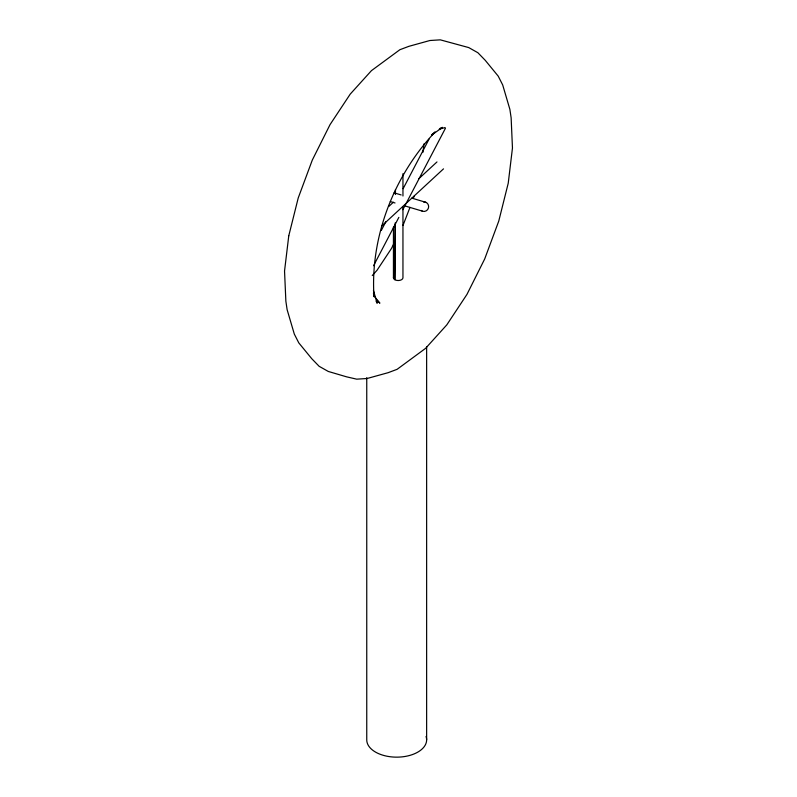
<?xml version="1.0" encoding="UTF-8"?>
<svg xmlns="http://www.w3.org/2000/svg" width="797" height="797" viewBox="0 0 797 797"><rect width="100%" height="100%" fill="white"/><g stroke="black" fill="none" stroke-linecap="round" stroke-linejoin="round"><path stroke-width="1.2" d="M395.222 222.901L394.824 279.727L395.312 223.987M395.422 194.498L395.461 189.556M422.948 152.287L423.954 143.908M409.987 207.379L403.013 225.382M413.334 198.343L414.181 196.092M394.206 242.975L391.457 248.475L377.041 270.253L372.259 275.553M381.285 230.453L385.887 221.666M403.123 188.69L428.995 139.226M373.554 265.73L398.849 217.372M402.864 209.681L445.393 128.347M388.836 206.423L393.379 202.219M418.804 178.727L436.975 161.94M381.753 225.92L443.511 168.854M431.516 134.922L435.122 131.983C394.136 175.39 370.057 236.779 373.992 296.643L373.454 292.997M431.735 135.042L442.474 127.371L440.223 128.217M439.277 129.154L445.085 127.55M394.077 192.834L401.16 194.946M411.79 198.114L425.957 202.348M390.301 201.561L395.023 202.966M404.468 205.785L422.181 211.075M376.612 299.831L379.87 303.189L374.849 297.062M376.054 301.037L377.18 303.239L373.424 290.467M426.634 346.516L426.634 739.865M402.953 173.696L402.953 196.002M402.953 207.15L402.953 277.784A4.762 2.75 0 0 1 396.966 280.434A4.762 2.75 0 0 1 394.077 276.41M393.439 226.976L393.439 277.784M366.75 377.639L366.75 739.865A29.947 17.285 0 0 0 399.636 757.07A29.947 17.285 0 0 0 426.056 736.488M423.615 202A4.762 4.573 -73.4 0 1 428.457 207.977A4.762 4.573 -73.4 0 1 421.165 210.448M288.763 235.822L284.539 271.02L285.864 301.166L287.119 309.654L294.302 334.053L298.775 342.859L311.776 358.72L319.109 366.281L328.264 371.442L346.506 376.812L356.697 379.163L367.088 378.505L388.129 372.687L397.135 369.3L425.548 348.379L446.788 324.887L466.962 294.392L484.686 258.975L498.773 221.048L508.237 183.19L512.461 147.993L511.136 117.846L509.881 109.358L502.698 84.96L498.225 76.153L485.224 60.293L477.891 52.732L468.736 47.581L440.303 39.85L429.912 40.508L408.871 46.336L399.865 49.723L371.452 70.644L350.212 94.136L330.038 124.631L312.314 160.048L298.227 197.975L288.763 235.822"/></g></svg>
